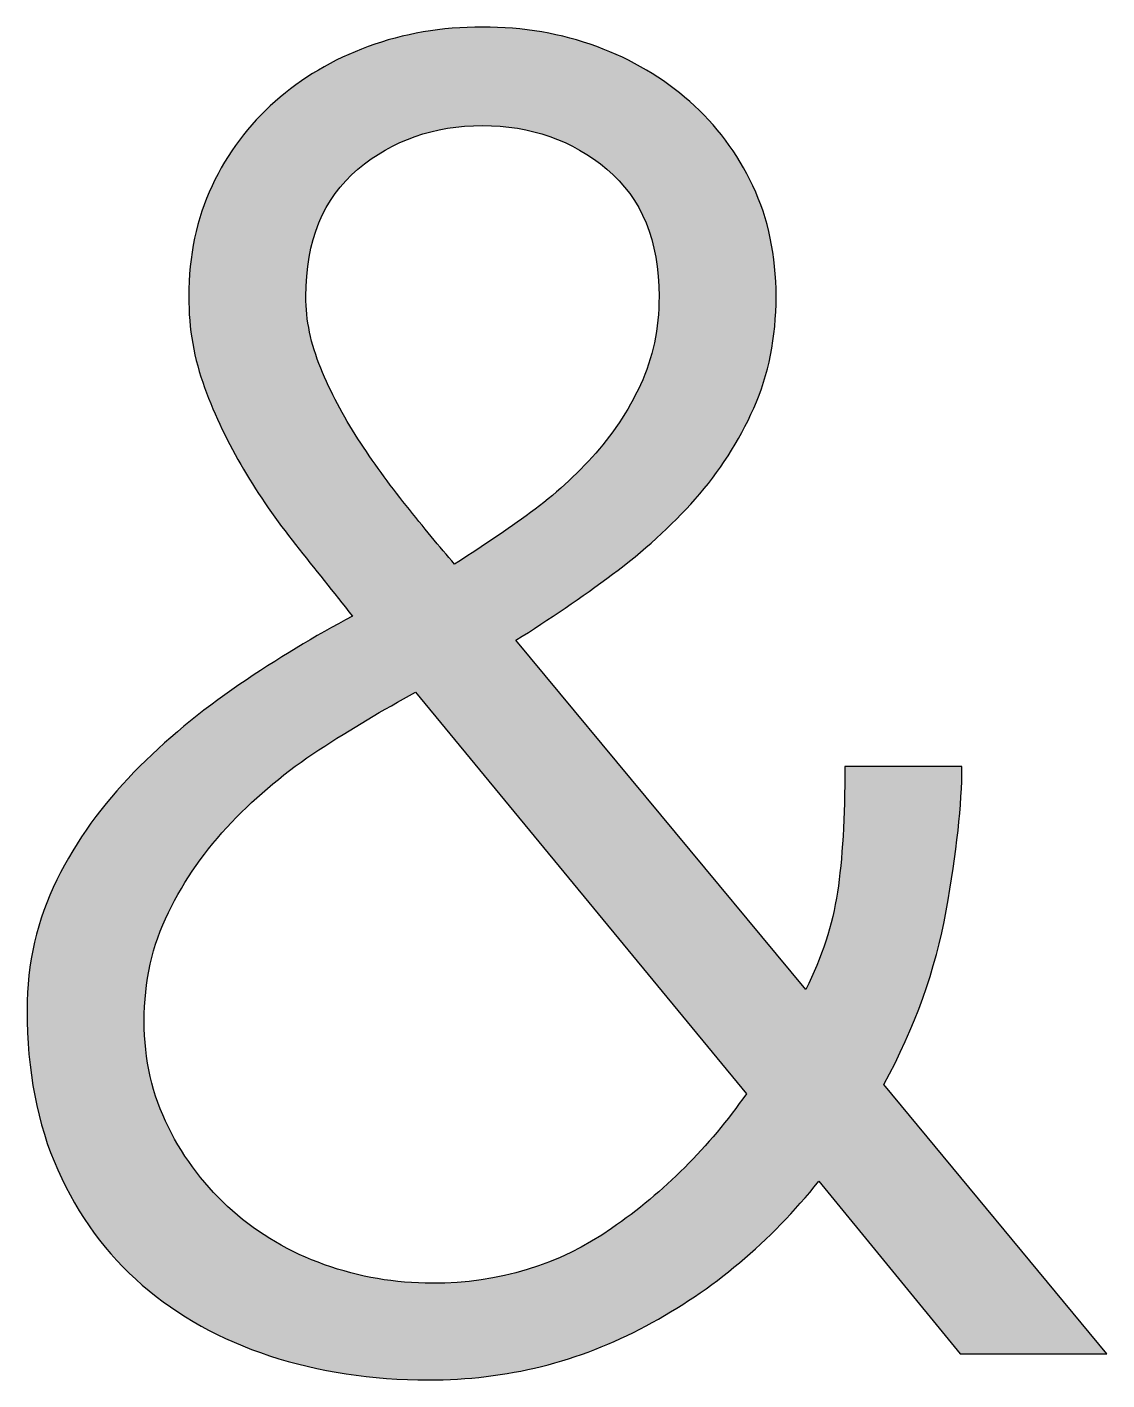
# Paper-space layout 'A1mask (portrait)' of a CAD drawing. Extents: x 0 to 565, y 0 to 805.
# Drawn here: x 405.827 to 409.088, y 80.295 to 84.382 of the extents above; entities that cross this region are included whole.
import ezdxf
from ezdxf.enums import TextEntityAlignment as Align

# ---------------------------------------------------------------- set-up
doc = ezdxf.new("R2010")
doc.units = 0
doc.layers.get('0').update_dxf_attribs({"linetype": 'CONTINUOUS'})
doc.layers.get('Defpoints').update_dxf_attribs({"linetype": 'CONTINUOUS'})
doc.layers.add('JPP_Mask', color=7, linetype='CONTINUOUS')
doc.styles.add('JPP', font='arial.ttf')

# ---------------------------------------------------------------- blocks, each defined once
blk = doc.blocks.new('A1mask (portrait)')
at = {"true_color": 0x004a91}
h = blk.add_hatch(color=154, dxfattribs=at)
edge = h.paths.add_edge_path()
edge.add_spline(control_points=[(408.1787, 81.4742), (408.1787, 81.4742), (407.3031, 82.5294), (407.3031, 82.5294), (407.4041, 82.5929), (407.5013, 82.6594), (407.595, 82.7286)], knot_values=[24, 24, 24, 24, 25, 25, 25, 26, 26, 26, 26], degree=3, periodic=0)
edge.add_spline(control_points=[(407.595, 82.7286), (407.6884, 82.7978), (407.7718, 82.8736), (407.8447, 82.9561)], knot_values=[23, 23, 23, 23, 24, 24, 24, 24], degree=3, periodic=0)
edge.add_spline(control_points=[(407.8447, 82.9561), (407.9177, 83.0383), (407.9766, 83.13), (408.0216, 83.231), (408.0665, 83.3319), (408.0889, 83.4442), (408.0889, 83.5676)], knot_values=[21, 21, 21, 21, 22, 22, 22, 23, 23, 23, 23], degree=3, periodic=0)
edge.add_spline(control_points=[(408.0889, 83.5676), (408.0889, 83.6914), (408.0655, 83.8026), (408.0187, 83.9019)], knot_values=[20, 20, 20, 20, 21, 21, 21, 21], degree=3, periodic=0)
edge.add_spline(control_points=[(408.0187, 83.9019), (407.9719, 84.0008), (407.9083, 84.086), (407.8279, 84.1573)], knot_values=[19, 19, 19, 19, 20, 20, 20, 20], degree=3, periodic=0)
edge.add_spline(control_points=[(407.8279, 84.1573), (407.7474, 84.2283), (407.6539, 84.2835), (407.5472, 84.3227), (407.4405, 84.362), (407.3255, 84.3817), (407.2021, 84.3817)], knot_values=[17, 17, 17, 17, 18, 18, 18, 19, 19, 19, 19], degree=3, periodic=0)
edge.add_spline(control_points=[(407.2021, 84.3817), (407.0785, 84.3817), (406.9635, 84.362), (406.8568, 84.3227), (406.7501, 84.2835), (406.6565, 84.2283), (406.5761, 84.1573)], knot_values=[15, 15, 15, 15, 16, 16, 16, 17, 17, 17, 17], degree=3, periodic=0)
edge.add_spline(control_points=[(406.5761, 84.1573), (406.4956, 84.086), (406.432, 84.0008), (406.3853, 83.9019)], knot_values=[14, 14, 14, 14, 15, 15, 15, 15], degree=3, periodic=0)
edge.add_spline(control_points=[(406.3853, 83.9019), (406.3385, 83.8026), (406.3151, 83.6914), (406.3151, 83.5676)], knot_values=[13, 13, 13, 13, 14, 14, 14, 14], degree=3, periodic=0)
edge.add_spline(control_points=[(406.3151, 83.5676), (406.3151, 83.4704), (406.331, 83.3787), (406.3629, 83.2927)], knot_values=[12, 12, 12, 12, 13, 13, 13, 13], degree=3, periodic=0)
edge.add_spline(control_points=[(406.3629, 83.2927), (406.3946, 83.2064), (406.4339, 83.1242), (406.4807, 83.0458)], knot_values=[11, 11, 11, 11, 12, 12, 12, 12], degree=3, periodic=0)
edge.add_spline(control_points=[(406.4807, 83.0458), (406.5274, 82.967), (406.5798, 82.8913), (406.6379, 82.8183)], knot_values=[10, 10, 10, 10, 11, 11, 11, 11], degree=3, periodic=0)
edge.add_spline(control_points=[(406.6379, 82.8183), (406.6958, 82.7453), (406.753, 82.6733), (406.8091, 82.6024)], knot_values=[9, 9, 9, 9, 10, 10, 10, 10], degree=3, periodic=0)
edge.add_spline(control_points=[(406.8091, 82.6024), (406.6969, 82.5424), (406.5826, 82.4731), (406.4666, 82.3947)], knot_values=[8, 8, 8, 8, 9, 9, 9, 9], degree=3, periodic=0)
edge.add_spline(control_points=[(406.4666, 82.3947), (406.3507, 82.3159), (406.2449, 82.2279), (406.1495, 82.1307), (406.0541, 82.0335), (405.9764, 81.9251), (405.9166, 81.8053)], knot_values=[6, 6, 6, 6, 7, 7, 7, 8, 8, 8, 8], degree=3, periodic=0)
edge.add_spline(control_points=[(405.9166, 81.8053), (405.8566, 81.6853), (405.8267, 81.5543), (405.8267, 81.4124)], knot_values=[5, 5, 5, 5, 6, 6, 6, 6], degree=3, periodic=0)
edge.add_spline(control_points=[(405.8267, 81.4124), (405.8267, 81.2289), (405.8577, 81.068), (405.9194, 80.9295), (405.9811, 80.791), (406.0662, 80.675), (406.1748, 80.5816)], knot_values=[3, 3, 3, 3, 4, 4, 4, 5, 5, 5, 5], degree=3, periodic=0)
edge.add_spline(control_points=[(406.1748, 80.5816), (406.2833, 80.4878), (406.4114, 80.4169), (406.5593, 80.3681)], knot_values=[2, 2, 2, 2, 3, 3, 3, 3], degree=3, periodic=0)
edge.add_spline(control_points=[(406.5593, 80.3681), (406.7071, 80.3197), (406.867, 80.2951), (407.0392, 80.2951)], knot_values=[1, 1, 1, 1, 2, 2, 2, 2], degree=3, periodic=0)
edge.add_spline(control_points=[(407.0392, 80.2951), (407.275, 80.2951), (407.4939, 80.3497), (407.696, 80.4581)], knot_values=[0, 0, 0, 0, 1, 1, 1, 1], degree=3, periodic=0)
edge.add_spline(control_points=[(407.696, 80.4581), (407.8981, 80.5666), (408.0721, 80.7126), (408.218, 80.8957)], knot_values=[34, 34, 34, 34, 35, 35, 35, 35], degree=3, periodic=0)
edge.add_spline(control_points=[(408.218, 80.8957), (408.218, 80.8957), (408.6447, 80.3739), (408.6447, 80.3739), (408.6447, 80.3739), (408.7555, 80.3739), (408.8664, 80.3739)], knot_values=[32.5, 32.5, 32.5, 32.5, 33.5, 33.5, 33.5, 34, 34, 34, 34], degree=3, periodic=0)
edge.add_spline(control_points=[(408.8664, 80.3739), (408.9772, 80.3739), (409.0881, 80.3739), (409.0881, 80.3739), (409.0881, 80.3739), (408.9197, 80.5773), (408.7513, 80.7808)], knot_values=[31.5, 31.5, 31.5, 31.5, 32, 32, 32, 32.5, 32.5, 32.5, 32.5], degree=3, periodic=0)
edge.add_spline(control_points=[(408.7513, 80.7808), (408.5829, 80.9842), (408.4145, 81.1877), (408.4145, 81.1877), (408.508, 81.3599), (408.5707, 81.5349), (408.6026, 81.7126)], knot_values=[30, 30, 30, 30, 30.5, 30.5, 30.5, 31.5, 31.5, 31.5, 31.5], degree=3, periodic=0)
edge.add_spline(control_points=[(408.6026, 81.7126), (408.6343, 81.8903), (408.6502, 82.0352), (408.6502, 82.1478)], knot_values=[29, 29, 29, 29, 30, 30, 30, 30], degree=3, periodic=0)
edge.add_spline(control_points=[(408.6502, 82.1478), (408.6502, 82.1478), (408.2966, 82.1478), (408.2966, 82.1478), (408.2966, 81.9943), (408.289, 81.8678), (408.2742, 81.7688)], knot_values=[27, 27, 27, 27, 28, 28, 28, 29, 29, 29, 29], degree=3, periodic=0)
edge.add_spline(control_points=[(408.2742, 81.7688), (408.2592, 81.6696), (408.2273, 81.5714), (408.1787, 81.4742)], knot_values=[26, 26, 26, 26, 27, 27, 27, 27], degree=3, periodic=0)
edge = h.paths.add_edge_path(flags=16)
edge.add_spline(control_points=[(407, 82.3722), (407, 82.3722), (407.9991, 81.1597), (407.9991, 81.1597), (407.8868, 80.9987), (407.7512, 80.863), (407.5922, 80.7528)], knot_values=[8, 8, 8, 8, 9, 9, 9, 10, 10, 10, 10], degree=3, periodic=0)
edge.add_spline(control_points=[(407.5922, 80.7528), (407.433, 80.6423), (407.2525, 80.5871), (407.0505, 80.5871)], knot_values=[7, 7, 7, 7, 8, 8, 8, 8], degree=3, periodic=0)
edge.add_spline(control_points=[(407.0505, 80.5871), (406.9382, 80.5871), (406.8296, 80.6058), (406.7249, 80.6433)], knot_values=[6, 6, 6, 6, 7, 7, 7, 7], degree=3, periodic=0)
edge.add_spline(control_points=[(406.7249, 80.6433), (406.6201, 80.6805), (406.5274, 80.7347), (406.447, 80.806)], knot_values=[5, 5, 5, 5, 6, 6, 6, 6], degree=3, periodic=0)
edge.add_spline(control_points=[(406.447, 80.806), (406.3665, 80.877), (406.302, 80.9612), (406.2534, 81.0587)], knot_values=[4, 4, 4, 4, 5, 5, 5, 5], degree=3, periodic=0)
edge.add_spline(control_points=[(406.2534, 81.0587), (406.2047, 81.156), (406.1804, 81.2627), (406.1804, 81.3787)], knot_values=[3, 3, 3, 3, 4, 4, 4, 4], degree=3, periodic=0)
edge.add_spline(control_points=[(406.1804, 81.3787), (406.1804, 81.4984), (406.2047, 81.6079), (406.2534, 81.7071)], knot_values=[2, 2, 2, 2, 3, 3, 3, 3], degree=3, periodic=0)
edge.add_spline(control_points=[(406.2534, 81.7071), (406.302, 81.806), (406.3656, 81.8967), (406.4442, 81.9793)], knot_values=[1, 1, 1, 1, 2, 2, 2, 2], degree=3, periodic=0)
edge.add_spline(control_points=[(406.4442, 81.9793), (406.5228, 82.0615), (406.6107, 82.1345), (406.708, 82.1982)], knot_values=[0, 0, 0, 0, 1, 1, 1, 1], degree=3, periodic=0)
edge.add_spline(control_points=[(406.708, 82.1982), (406.8053, 82.2617), (406.9026, 82.3197), (407, 82.3722)], knot_values=[10, 10, 10, 10, 11, 11, 11, 11], degree=3, periodic=0)
edge = h.paths.add_edge_path(flags=16)
edge.add_spline(control_points=[(407.1178, 82.7593), (407.0729, 82.8118), (407.0242, 82.8708), (406.9718, 82.9363)], knot_values=[4, 4, 4, 4, 5, 5, 5, 5], degree=3, periodic=0)
edge.add_spline(control_points=[(406.9718, 82.9363), (406.9194, 83.0018), (406.8708, 83.069), (406.8259, 83.1382)], knot_values=[3, 3, 3, 3, 4, 4, 4, 4], degree=3, periodic=0)
edge.add_spline(control_points=[(406.8259, 83.1382), (406.781, 83.2075), (406.7436, 83.2787), (406.7137, 83.3517)], knot_values=[2, 2, 2, 2, 3, 3, 3, 3], degree=3, periodic=0)
edge.add_spline(control_points=[(406.7137, 83.3517), (406.6836, 83.4247), (406.6687, 83.4967), (406.6687, 83.5676)], knot_values=[1, 1, 1, 1, 2, 2, 2, 2], degree=3, periodic=0)
edge.add_spline(control_points=[(406.6687, 83.5676), (406.6687, 83.7361), (406.7211, 83.8643), (406.8259, 83.9523)], knot_values=[0, 0, 0, 0, 1, 1, 1, 1], degree=3, periodic=0)
edge.add_spline(control_points=[(406.8259, 83.9523), (406.9307, 84.0403), (407.0561, 84.0843), (407.2021, 84.0843)], knot_values=[11, 11, 11, 11, 12, 12, 12, 12], degree=3, periodic=0)
edge.add_spline(control_points=[(407.2021, 84.0843), (407.3479, 84.0843), (407.4733, 84.0403), (407.5781, 83.9523), (407.6829, 83.8643), (407.7353, 83.7361), (407.7353, 83.5676)], knot_values=[9, 9, 9, 9, 10, 10, 10, 11, 11, 11, 11], degree=3, periodic=0)
edge.add_spline(control_points=[(407.7353, 83.5676), (407.7353, 83.4704), (407.7166, 83.3817), (407.6791, 83.3012), (407.6417, 83.2208), (407.593, 83.1478), (407.5332, 83.0823)], knot_values=[7, 7, 7, 7, 8, 8, 8, 9, 9, 9, 9], degree=3, periodic=0)
edge.add_spline(control_points=[(407.5332, 83.0823), (407.4733, 83.0168), (407.4069, 82.9578), (407.334, 82.9053)], knot_values=[6, 6, 6, 6, 7, 7, 7, 7], degree=3, periodic=0)
edge.add_spline(control_points=[(407.334, 82.9053), (407.261, 82.8531), (407.1888, 82.8043), (407.1178, 82.7593)], knot_values=[5, 5, 5, 5, 6, 6, 6, 6], degree=3, periodic=0)
at = {"layer": 'Defpoints', "color": 154, "true_color": 0x004a91}
for points, knots in [([(407.696, 80.4581), (407.4939, 80.3497), (407.275, 80.2951), (407.0392, 80.2951), (406.867, 80.2951), (406.7071, 80.3197), (406.5593, 80.3681), (406.4114, 80.4169), (406.2833, 80.4878), (406.1748, 80.5816), (406.0662, 80.675), (405.9811, 80.791), (405.9194, 80.9295), (405.8577, 81.068), (405.8267, 81.2289), (405.8267, 81.4124), (405.8267, 81.5543), (405.8566, 81.6853), (405.9166, 81.8053), (405.9764, 81.9251), (406.0541, 82.0335), (406.1495, 82.1307), (406.2449, 82.2279), (406.3507, 82.3159), (406.4666, 82.3947), (406.5826, 82.4731), (406.6969, 82.5424), (406.8091, 82.6024), (406.753, 82.6733), (406.6958, 82.7453), (406.6379, 82.8183), (406.5798, 82.8913), (406.5274, 82.967), (406.4807, 83.0458), (406.4339, 83.1242), (406.3946, 83.2064), (406.3629, 83.2927), (406.331, 83.3787), (406.3151, 83.4704), (406.3151, 83.5676), (406.3151, 83.6914), (406.3385, 83.8026), (406.3853, 83.9019), (406.432, 84.0008), (406.4956, 84.086), (406.5761, 84.1573), (406.6565, 84.2283), (406.7501, 84.2835), (406.8568, 84.3227), (406.9635, 84.362), (407.0785, 84.3817), (407.2021, 84.3817), (407.3255, 84.3817), (407.4405, 84.362), (407.5472, 84.3227), (407.6539, 84.2835), (407.7474, 84.2283), (407.8279, 84.1573), (407.9083, 84.086), (407.9719, 84.0008), (408.0187, 83.9019), (408.0655, 83.8026), (408.0889, 83.6914), (408.0889, 83.5676), (408.0889, 83.4442), (408.0665, 83.3319), (408.0216, 83.231), (407.9766, 83.13), (407.9177, 83.0383), (407.8447, 82.9561), (407.7718, 82.8736), (407.6884, 82.7978), (407.595, 82.7286), (407.5013, 82.6594), (407.4041, 82.5929), (407.3031, 82.5294), (407.3031, 82.5294), (408.1787, 81.4742), (408.1787, 81.4742), (408.2273, 81.5714), (408.2592, 81.6696), (408.2742, 81.7688), (408.289, 81.8678), (408.2966, 81.9943), (408.2966, 82.1478), (408.2966, 82.1478), (408.6502, 82.1478), (408.6502, 82.1478), (408.6502, 82.0352), (408.6343, 81.8903), (408.6026, 81.7126), (408.5707, 81.5349), (408.508, 81.3599), (408.4145, 81.1877), (408.4145, 81.1877), (409.0881, 80.3739), (409.0881, 80.3739), (409.0881, 80.3739), (408.6447, 80.3739), (408.6447, 80.3739), (408.6447, 80.3739), (408.218, 80.8957), (408.218, 80.8957), (408.0721, 80.7126), (407.8981, 80.5666), (407.696, 80.4581)], [0, 0, 0, 0, 1, 1, 1, 2, 2, 2, 3, 3, 3, 4, 4, 4, 5, 5, 5, 6, 6, 6, 7, 7, 7, 8, 8, 8, 9, 9, 9, 10, 10, 10, 11, 11, 11, 12, 12, 12, 13, 13, 13, 14, 14, 14, 15, 15, 15, 16, 16, 16, 17, 17, 17, 18, 18, 18, 19, 19, 19, 20, 20, 20, 21, 21, 21, 22, 22, 22, 23, 23, 23, 24, 24, 24, 25, 25, 25, 26, 26, 26, 27, 27, 27, 28, 28, 28, 29, 29, 29, 30, 30, 30, 31, 31, 31, 32, 32, 32, 33, 33, 33, 34, 34, 34, 35, 35, 35, 35]), ([(406.8259, 83.9523), (406.7211, 83.8643), (406.6687, 83.7361), (406.6687, 83.5676), (406.6687, 83.4967), (406.6836, 83.4247), (406.7137, 83.3517), (406.7436, 83.2787), (406.781, 83.2075), (406.8259, 83.1382), (406.8708, 83.069), (406.9194, 83.0018), (406.9718, 82.9363), (407.0242, 82.8708), (407.0729, 82.8118), (407.1178, 82.7593), (407.1888, 82.8043), (407.261, 82.8531), (407.334, 82.9053), (407.4069, 82.9578), (407.4733, 83.0168), (407.5332, 83.0823), (407.593, 83.1478), (407.6417, 83.2208), (407.6791, 83.3012), (407.7166, 83.3817), (407.7353, 83.4704), (407.7353, 83.5676), (407.7353, 83.7361), (407.6829, 83.8643), (407.5781, 83.9523), (407.4733, 84.0403), (407.3479, 84.0843), (407.2021, 84.0843), (407.0561, 84.0843), (406.9307, 84.0403), (406.8259, 83.9523)], [0, 0, 0, 0, 1, 1, 1, 2, 2, 2, 3, 3, 3, 4, 4, 4, 5, 5, 5, 6, 6, 6, 7, 7, 7, 8, 8, 8, 9, 9, 9, 10, 10, 10, 11, 11, 11, 12, 12, 12, 12]), ([(406.708, 82.1982), (406.6107, 82.1345), (406.5228, 82.0615), (406.4442, 81.9793), (406.3656, 81.8967), (406.302, 81.806), (406.2534, 81.7071), (406.2047, 81.6079), (406.1804, 81.4984), (406.1804, 81.3787), (406.1804, 81.2627), (406.2047, 81.156), (406.2534, 81.0587), (406.302, 80.9612), (406.3665, 80.877), (406.447, 80.806), (406.5274, 80.7347), (406.6201, 80.6805), (406.7249, 80.6433), (406.8296, 80.6058), (406.9382, 80.5871), (407.0505, 80.5871), (407.2525, 80.5871), (407.433, 80.6423), (407.5922, 80.7528), (407.7512, 80.863), (407.8868, 80.9987), (407.9991, 81.1597), (407.9991, 81.1597), (407, 82.3722), (407, 82.3722), (406.9026, 82.3197), (406.8053, 82.2617), (406.708, 82.1982)], [0, 0, 0, 0, 1, 1, 1, 2, 2, 2, 3, 3, 3, 4, 4, 4, 5, 5, 5, 6, 6, 6, 7, 7, 7, 8, 8, 8, 9, 9, 9, 10, 10, 10, 11, 11, 11, 11])]:
    blk.add_open_spline(points, degree=3, knots=knots, dxfattribs=at)
at = {"color": 7, "style": 'JPP'}
for tag, p in [('Client', (498, 115)), ('Project1', (498, 90)), ('Project2', (498, 82.5)), ('Project3', (498, 75)), ('Title1', (498, 57.5)), ('Title2', (498, 50)), ('Title3', (498, 42.5)), ('Status', (390, 7.5))]:
    blk.add_attdef(tag, text='', height=3.5, dxfattribs=at).set_placement(p, align=Align.MIDDLE_LEFT)
at = {"color": 2, "style": 'JPP'}
for tag, p in [('Scale', (417.5, 25)), ('Checked', (507.5, 25)), ('Drawn', (462.5, 25)), ('Date', (552.5, 25))]:
    blk.add_attdef(tag, text='', height=2, dxfattribs=at).set_placement(p, align=Align.MIDDLE_CENTER)
at = {"color": 6, "style": 'JPP'}
for tag, p in [('Ref', (480, 7.5)), ('DrgNo.', (522, 7.5))]:
    blk.add_attdef(tag, text='', height=4, dxfattribs=at).set_placement(p, align=Align.MIDDLE_LEFT)
blk.add_attdef('Rev', text='', height=4, dxfattribs=at).set_placement((556.2747, 7.5), align=Align.MIDDLE_CENTER)

psp = doc.layouts.new('A1mask (portrait)')

# ---------------------------------------------------------------- block references
at = {"layer": 'JPP_Mask'}
psp.add_blockref('A1mask (portrait)', (0, 0), dxfattribs=at)

doc.saveas('drawing.dxf')
